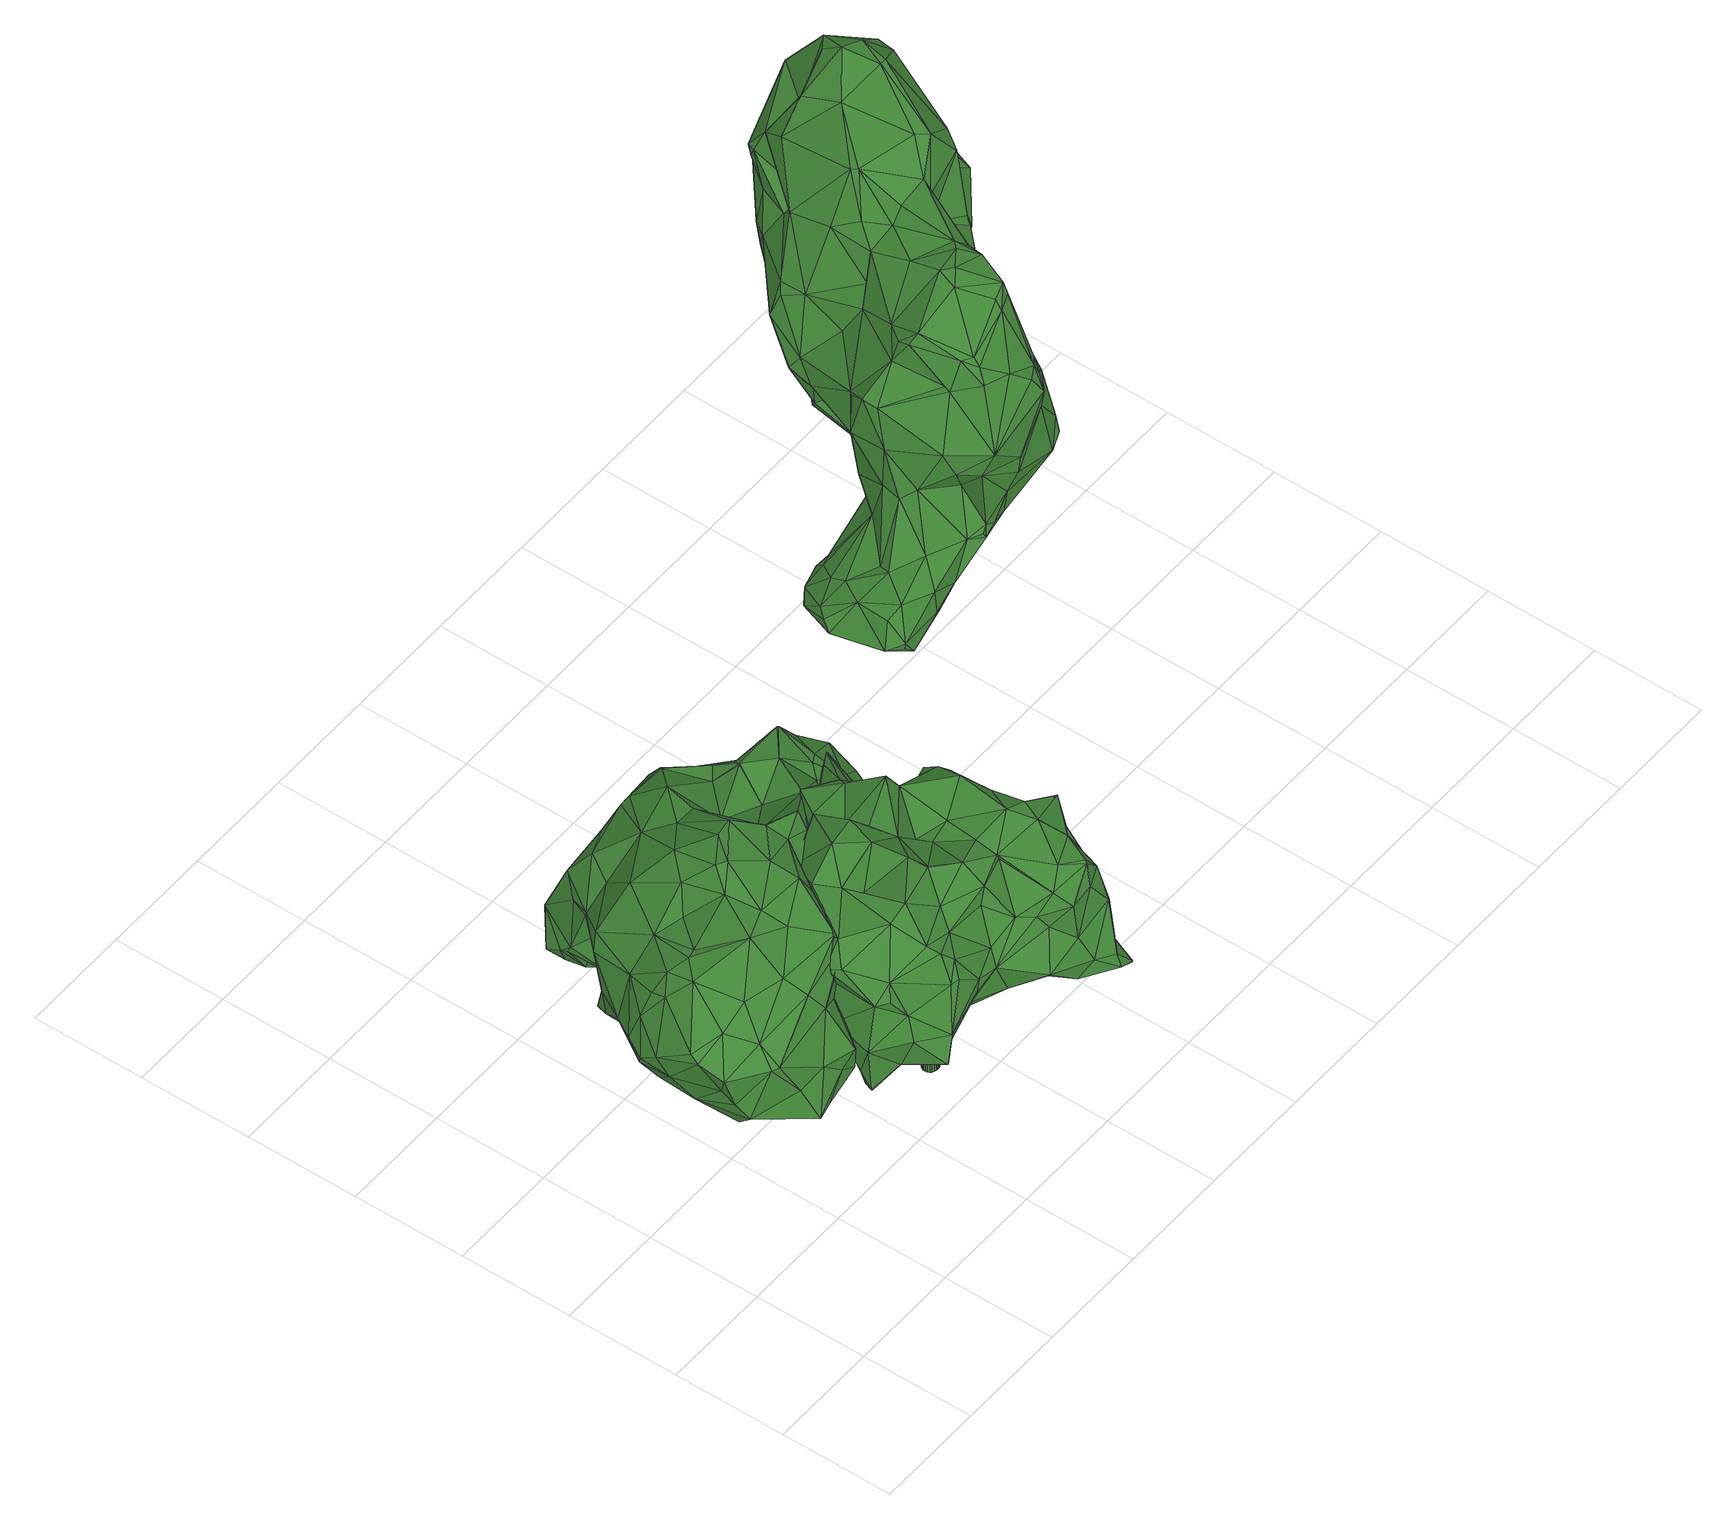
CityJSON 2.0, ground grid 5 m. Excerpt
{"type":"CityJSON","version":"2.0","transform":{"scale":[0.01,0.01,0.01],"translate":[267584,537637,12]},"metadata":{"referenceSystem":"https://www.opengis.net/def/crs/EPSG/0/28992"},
"CityObjects":{
"tree1":{"type":"SolitaryVegetationObject","attributes":{"gtid":255,"crown_width_m":13.89,"crown_median_z":21.41,"crown_r50_m":0.365,"crown_porosity":0.898,"trunk_H_m":8.47,"trunk_DBH_m":0.807,"trunk_radius_m":0.403,"trunk_base_height_m":12.94,"original_gtid":"255"},"geometry":[{"type":"Solid","lod":"3","boundaries":[[[[0,1,2]],[[3,4,5]],[[6,7,8]],[[9,10,11]],[[12,13,14]],[[15,16,17]],[[18,19,20]],[[21,22,23]],[[24,25,26]],[[24,26,27]],[[28,29,30]],[[31,2,32]],[[33,34,35]],[[36,37,38]],[[39,6,40]],[[41,42,43]],[[44,45,46]],[[14,47,12]],[[48,49,50]],[[32,51,31]],[[52,29,28]],[[42,41,53]],[[54,55,56]],[[54,57,55]],[[55,58,31]],[[59,9,11]],[[14,60,61]],[[62,63,64]],[[65,52,66]],[[59,67,68]],[[17,69,70]],[[4,71,72]],[[73,0,13]],[[74,15,75]],[[76,77,78]],[[76,78,24]],[[79,80,21]],[[81,82,83]],[[48,50,84]],[[11,67,59]],[[85,67,11]],[[86,87,88]],[[86,88,89]],[[86,89,87]],[[90,91,50]],[[92,93,94]],[[92,94,38]],[[90,50,49]],[[28,95,19]],[[96,97,98]],[[61,47,14]],[[99,75,100]],[[99,100,25]],[[7,101,102]],[[98,97,65]],[[12,47,21]],[[73,1,0]],[[103,104,105]],[[85,42,67]],[[9,103,10]],[[37,106,92]],[[8,107,6]],[[35,108,109]],[[105,110,103]],[[111,110,105]],[[112,32,2]],[[113,114,56]],[[98,65,66]],[[107,115,6]],[[92,106,116]],[[13,0,14]],[[29,52,117]],[[73,118,119]],[[120,121,122]],[[123,122,121]],[[124,125,33]],[[124,126,125]],[[127,128,129]],[[130,131,132]],[[133,83,134]],[[4,118,5]],[[60,31,58]],[[96,135,97]],[[37,36,136]],[[63,137,138]],[[139,140,47]],[[55,31,141]],[[26,138,137]],[[82,134,83]],[[69,95,70]],[[142,45,44]],[[6,39,94]],[[38,94,39]],[[59,79,9]],[[2,14,0]],[[51,141,31]],[[84,118,72]],[[107,143,115]],[[144,115,143]],[[145,10,146]],[[147,44,46]],[[15,17,129]],[[148,149,104]],[[150,151,152]],[[153,107,8]],[[129,70,154]],[[17,70,129]],[[140,155,156]],[[140,139,155]],[[150,152,45]],[[150,45,157]],[[64,63,158]],[[5,118,73]],[[4,72,118]],[[24,99,25]],[[1,119,84]],[[3,5,12]],[[12,5,13]],[[130,132,124]],[[120,159,121]],[[116,93,92]],[[160,134,161]],[[133,134,160]],[[162,112,1]],[[163,164,159]],[[165,124,111]],[[75,99,74]],[[166,167,128]],[[168,169,170]],[[171,167,168]],[[168,167,166]],[[2,1,112]],[[1,73,119]],[[10,103,172]],[[173,107,153]],[[174,175,176]],[[5,73,13]],[[118,84,119]],[[72,71,53]],[[106,177,116]],[[158,138,170]],[[38,37,92]],[[164,175,142]],[[76,178,144]],[[173,179,180]],[[173,153,179]],[[149,181,104]],[[87,117,52]],[[166,91,182]],[[21,23,79]],[[22,148,23]],[[133,160,183]],[[165,105,181]],[[111,109,146]],[[184,185,46]],[[148,104,79]],[[23,148,79]],[[79,104,103]],[[22,186,148]],[[187,69,188]],[[83,133,189]],[[181,190,165]],[[16,188,17]],[[123,121,191]],[[69,17,188]],[[145,11,10]],[[47,61,139]],[[147,121,192]],[[72,53,41]],[[128,193,129]],[[98,176,96]],[[178,115,144]],[[27,136,36]],[[26,136,27]],[[93,116,194]],[[21,140,22]],[[47,140,21]],[[183,102,94]],[[183,94,93]],[[121,164,192]],[[82,195,134]],[[160,102,183]],[[18,52,28]],[[164,142,192]],[[14,2,60]],[[168,166,182]],[[196,197,187]],[[24,40,76]],[[125,34,33]],[[198,197,199]],[[131,57,54]],[[131,130,57]],[[128,91,166]],[[188,200,187]],[[97,135,65]],[[113,176,114]],[[96,176,113]],[[116,201,202]],[[35,62,145]],[[36,38,203]],[[124,132,126]],[[124,109,111]],[[41,48,72]],[[41,49,48]],[[54,56,114]],[[178,6,115]],[[8,204,153]],[[41,43,169]],[[199,180,198]],[[205,54,114]],[[7,161,204]],[[7,204,8]],[[194,183,93]],[[194,122,183]],[[131,54,205]],[[113,56,55]],[[96,206,135]],[[207,206,96]],[[65,135,52]],[[82,81,195]],[[84,50,1]],[[124,33,109]],[[106,125,177]],[[196,208,197]],[[131,202,201]],[[121,147,191]],[[164,163,176]],[[114,176,163]],[[154,30,29]],[[129,193,15]],[[75,15,193]],[[209,34,37]],[[209,37,136]],[[106,37,125]],[[75,193,171]],[[209,136,26]],[[137,209,26]],[[100,210,25]],[[144,208,76]],[[123,191,83]],[[81,83,191]],[[71,67,53]],[[147,185,180]],[[147,46,185]],[[147,180,191]],[[35,145,108]],[[137,63,62]],[[88,211,89]],[[184,45,152]],[[185,198,180]],[[184,198,185]],[[199,173,180]],[[76,40,178]],[[160,161,212]],[[102,160,212]],[[55,141,88]],[[196,200,77]],[[46,45,184]],[[128,127,91]],[[72,48,84]],[[205,116,202]],[[205,202,131]],[[161,134,204]],[[165,190,124]],[[130,124,190]],[[171,170,213]],[[197,143,199]],[[95,28,30]],[[95,30,70]],[[113,88,207]],[[208,143,197]],[[113,207,96]],[[134,195,204]],[[153,204,195]],[[55,88,113]],[[12,214,3]],[[39,40,203]],[[135,206,87]],[[120,114,159]],[[163,159,114]],[[109,108,146]],[[95,69,215]],[[117,89,216]],[[51,88,141]],[[25,210,213]],[[167,171,193]],[[167,193,128]],[[131,201,126]],[[184,187,198]],[[178,40,6]],[[187,200,196]],[[157,175,174]],[[198,187,197]],[[91,127,50]],[[140,156,186]],[[131,126,132]],[[196,77,208]],[[77,76,208]],[[90,49,182]],[[90,182,91]],[[162,50,127]],[[1,50,162]],[[158,170,169]],[[174,150,157]],[[3,71,4]],[[171,168,170]],[[214,21,80]],[[7,212,161]],[[102,212,7]],[[111,146,172]],[[110,111,172]],[[110,172,103]],[[214,12,21]],[[11,145,85]],[[140,186,22]],[[83,189,123]],[[66,217,98]],[[169,168,182]],[[169,182,41]],[[176,175,164]],[[192,44,147]],[[142,44,192]],[[151,19,95]],[[64,43,42]],[[68,80,59]],[[214,80,68]],[[67,42,53]],[[62,85,145]],[[62,64,85]],[[218,78,77]],[[74,78,218]],[[67,71,68]],[[3,68,71]],[[79,59,80]],[[64,42,85]],[[79,103,9]],[[158,43,64]],[[145,146,108]],[[157,45,142]],[[28,19,18]],[[33,35,109]],[[39,203,38]],[[208,144,143]],[[165,111,105]],[[107,173,143]],[[104,181,105]],[[199,143,173]],[[24,203,40]],[[27,203,24]],[[77,200,219]],[[16,219,200]],[[99,24,78]],[[99,78,74]],[[130,149,220]],[[139,58,221]],[[36,203,27]],[[122,189,183]],[[183,189,133]],[[207,88,206]],[[87,206,88]],[[217,174,98]],[[98,174,176]],[[123,189,122]],[[35,137,62]],[[174,20,150]],[[217,20,174]],[[177,201,116]],[[125,201,177]],[[201,125,126]],[[187,215,69]],[[100,75,171]],[[100,171,210]],[[213,210,171]],[[194,222,122]],[[116,222,194]],[[205,222,116]],[[114,222,205]],[[122,222,120]],[[120,222,114]],[[66,52,20]],[[70,30,154]],[[43,158,169]],[[10,172,146]],[[142,175,157]],[[150,19,151]],[[94,102,101]],[[152,95,215]],[[137,34,209]],[[35,34,137]],[[221,55,57]],[[223,154,216]],[[220,186,156]],[[220,156,155]],[[57,130,155]],[[155,130,220]],[[148,186,220]],[[162,216,112]],[[112,216,89]],[[121,159,164]],[[152,215,184]],[[187,184,215]],[[223,216,162]],[[29,216,154]],[[139,221,155]],[[32,211,51]],[[88,51,211]],[[155,221,57]],[[60,58,139]],[[221,58,55]],[[112,211,32]],[[89,211,112]],[[125,37,34]],[[149,190,181]],[[81,191,180]],[[152,151,95]],[[94,101,6]],[[29,117,216]],[[16,200,188]],[[179,153,195]],[[89,117,87]],[[87,52,135]],[[218,77,219]],[[218,219,74]],[[148,220,149]],[[74,219,15]],[[15,219,16]],[[68,3,214]],[[63,138,158]],[[26,25,138]],[[213,138,25]],[[213,170,138]],[[41,182,49]],[[129,154,223]],[[129,223,127]],[[180,195,81]],[[180,179,195]],[[162,127,223]],[[18,20,52]],[[6,101,7]],[[217,66,20]],[[150,20,19]],[[139,61,60]],[[31,60,2]],[[130,190,149]],[[224,225,226]],[[224,226,227]],[[227,226,228]],[[227,228,229]],[[226,225,230]],[[226,230,228]],[[228,230,231]],[[228,231,229]],[[230,225,232]],[[230,232,231]],[[231,232,233]],[[231,233,229]],[[232,225,234]],[[232,234,233]],[[233,234,235]],[[233,235,229]],[[234,225,236]],[[234,236,235]],[[235,236,237]],[[235,237,229]],[[236,225,238]],[[236,238,237]],[[237,238,239]],[[237,239,229]],[[238,225,240]],[[238,240,239]],[[239,240,241]],[[239,241,229]],[[240,225,242]],[[240,242,241]],[[241,242,243]],[[241,243,229]],[[242,225,244]],[[242,244,243]],[[243,244,245]],[[243,245,229]],[[244,225,246]],[[244,246,245]],[[245,246,247]],[[245,247,229]],[[246,225,248]],[[246,248,247]],[[247,248,249]],[[247,249,229]],[[248,225,250]],[[248,250,249]],[[249,250,251]],[[249,251,229]],[[250,225,252]],[[250,252,251]],[[251,252,253]],[[251,253,229]],[[252,225,254]],[[252,254,253]],[[253,254,255]],[[253,255,229]],[[254,225,256]],[[254,256,255]],[[255,256,257]],[[255,257,229]],[[256,225,258]],[[256,258,257]],[[257,258,259]],[[257,259,229]],[[258,225,260]],[[258,260,259]],[[259,260,261]],[[259,261,229]],[[260,225,262]],[[260,262,261]],[[261,262,263]],[[261,263,229]],[[262,225,264]],[[262,264,263]],[[263,264,265]],[[263,265,229]],[[264,225,266]],[[264,266,265]],[[265,266,267]],[[265,267,229]],[[266,225,268]],[[266,268,267]],[[267,268,269]],[[267,269,229]],[[268,225,270]],[[268,270,269]],[[269,270,271]],[[269,271,229]],[[270,225,272]],[[270,272,271]],[[271,272,273]],[[271,273,229]],[[272,225,224]],[[272,224,273]],[[273,224,227]],[[273,227,229]]]]}]},
"tree2":{"type":"SolitaryVegetationObject","attributes":{"gtid":260,"crown_width_m":12.13,"crown_median_z":21.33,"crown_r50_m":0.373,"crown_porosity":0.903,"trunk_H_m":8.37,"trunk_DBH_m":0.689,"trunk_radius_m":0.345,"trunk_base_height_m":12.96,"original_gtid":"260"},"geometry":[{"type":"Solid","lod":"3","boundaries":[[[[274,275,276]],[[277,278,279]],[[280,281,282]],[[283,284,285]],[[286,287,288]],[[289,290,291]],[[292,293,294]],[[295,294,293]],[[296,297,298]],[[299,300,301]],[[302,303,304]],[[305,306,296]],[[307,308,309]],[[310,311,312]],[[298,313,296]],[[314,315,316]],[[294,317,318]],[[319,320,321]],[[322,323,324]],[[292,325,311]],[[326,327,328]],[[329,330,331]],[[332,296,333]],[[334,335,336]],[[337,338,331]],[[339,298,340]],[[341,342,343]],[[344,298,339]],[[345,346,336]],[[347,336,346]],[[347,346,348]],[[349,350,351]],[[301,352,353]],[[286,354,355]],[[356,357,358]],[[356,359,357]],[[332,297,296]],[[360,287,361]],[[362,317,363]],[[364,365,318]],[[366,367,353]],[[368,369,370]],[[294,318,325]],[[318,365,325]],[[294,325,292]],[[371,372,373]],[[374,375,376]],[[377,362,363]],[[377,363,378]],[[379,357,327]],[[319,380,381]],[[382,380,319]],[[383,379,384]],[[385,321,386]],[[387,388,349]],[[389,365,364]],[[389,390,365]],[[306,333,296]],[[391,392,393]],[[394,392,391]],[[320,335,334]],[[285,284,313]],[[353,299,301]],[[316,315,395]],[[396,397,398]],[[371,395,372]],[[322,399,400]],[[324,399,322]],[[401,402,303]],[[403,404,328]],[[405,299,353]],[[379,326,384]],[[360,406,407]],[[397,407,406]],[[408,275,274]],[[366,409,367]],[[410,310,411]],[[412,413,414]],[[415,416,386]],[[314,384,326]],[[326,417,314]],[[374,345,335]],[[331,338,372]],[[289,418,419]],[[291,418,289]],[[323,322,420]],[[370,421,402]],[[370,303,421]],[[303,402,421]],[[371,422,395]],[[423,422,371]],[[424,425,426]],[[297,332,427]],[[320,334,415]],[[428,309,429]],[[408,347,275]],[[361,355,430]],[[431,430,355]],[[372,432,373]],[[433,283,392]],[[286,355,361]],[[327,326,379]],[[331,372,329]],[[367,409,434]],[[402,368,370]],[[275,400,276]],[[302,304,435]],[[426,390,414]],[[414,424,426]],[[309,308,429]],[[352,366,353]],[[436,354,437]],[[282,438,439]],[[440,441,432]],[[442,350,349]],[[402,401,443]],[[402,443,368]],[[319,444,382]],[[445,446,447]],[[445,432,446]],[[429,448,334]],[[417,315,314]],[[329,315,417]],[[449,450,312]],[[412,451,384]],[[420,452,453]],[[337,331,330]],[[383,306,454]],[[390,325,365]],[[390,455,325]],[[390,389,451]],[[288,287,456]],[[457,404,403]],[[369,282,439]],[[369,280,282]],[[388,433,392]],[[364,427,389]],[[297,427,364]],[[390,451,414]],[[383,454,379]],[[424,458,425]],[[425,458,459]],[[460,343,342]],[[299,324,328]],[[373,396,279]],[[396,373,432]],[[293,461,431]],[[418,462,276]],[[463,276,462]],[[314,412,384]],[[301,300,327]],[[379,454,357]],[[367,419,405]],[[353,367,405]],[[360,464,287]],[[386,416,465]],[[466,467,437]],[[445,280,396]],[[428,468,469]],[[322,400,470]],[[399,276,400]],[[397,368,443]],[[397,443,407]],[[398,406,471]],[[286,361,287]],[[472,473,456]],[[288,456,473]],[[464,456,287]],[[464,474,456]],[[466,437,354]],[[472,466,354]],[[475,289,419]],[[475,419,367]],[[383,332,333]],[[306,383,333]],[[389,427,476]],[[328,404,326]],[[400,275,470]],[[436,355,354]],[[474,443,401]],[[407,443,474]],[[432,441,446]],[[325,477,311]],[[332,476,427]],[[463,462,291]],[[418,291,462]],[[452,376,381]],[[374,376,452]],[[472,354,473]],[[286,473,354]],[[286,288,473]],[[452,447,453]],[[447,446,453]],[[478,447,452]],[[309,351,350]],[[309,428,351]],[[479,461,293]],[[346,345,452]],[[433,284,283]],[[342,284,433]],[[420,453,323]],[[411,277,398]],[[478,452,381]],[[323,480,338]],[[440,480,323]],[[453,440,323]],[[297,340,298]],[[356,301,359]],[[334,481,429]],[[465,482,466]],[[416,482,465]],[[344,313,298]],[[303,370,304]],[[344,339,393]],[[483,484,385]],[[431,461,485]],[[386,321,415]],[[282,281,478]],[[341,366,352]],[[356,341,352]],[[299,399,324]],[[445,447,281]],[[334,448,415]],[[452,486,346]],[[312,411,310]],[[312,277,411]],[[296,313,305]],[[309,467,487]],[[417,326,404]],[[324,323,403]],[[337,403,323]],[[323,338,337]],[[449,426,422]],[[449,422,450]],[[358,341,356]],[[280,369,368]],[[415,448,416]],[[470,275,486]],[[416,308,482]],[[276,399,488]],[[419,418,405]],[[276,488,418]],[[317,294,295]],[[484,489,302]],[[457,417,404]],[[341,490,342]],[[470,420,322]],[[425,459,422]],[[491,409,492]],[[493,491,492]],[[313,284,494]],[[425,422,426]],[[316,395,413]],[[397,280,368]],[[396,280,397]],[[362,393,339]],[[431,378,295]],[[452,345,374]],[[495,445,281]],[[495,281,280]],[[301,356,352]],[[350,496,309]],[[350,442,496]],[[342,490,494]],[[383,476,332]],[[497,476,383]],[[485,430,431]],[[361,430,485]],[[355,436,498]],[[355,498,378]],[[485,471,361]],[[437,496,436]],[[439,438,380]],[[325,455,477]],[[364,340,297]],[[310,410,311]],[[292,311,410]],[[318,340,364]],[[295,363,317]],[[285,499,283]],[[344,499,285]],[[293,292,410]],[[497,383,384]],[[423,278,450]],[[312,450,278]],[[334,336,481]],[[457,337,330]],[[372,338,480]],[[372,480,432]],[[435,444,321]],[[464,360,407]],[[464,407,474]],[[381,380,438]],[[302,401,303]],[[346,275,348]],[[347,348,275]],[[290,463,291]],[[439,380,382]],[[289,463,290]],[[307,482,308]],[[444,439,382]],[[370,439,444]],[[401,489,474]],[[302,489,401]],[[396,432,445]],[[500,339,340]],[[442,436,496]],[[442,394,436]],[[318,317,340]],[[500,340,317]],[[295,293,431]],[[328,300,299]],[[500,317,362]],[[444,304,370]],[[474,489,456]],[[375,374,335]],[[398,397,406]],[[440,432,480]],[[327,357,301]],[[301,357,359]],[[457,330,329]],[[274,468,408]],[[405,488,299]],[[418,488,405]],[[299,488,399]],[[412,414,451]],[[423,450,422]],[[463,289,501]],[[276,463,501]],[[428,408,468]],[[475,501,289]],[[274,276,501]],[[285,313,344]],[[420,486,452]],[[420,470,486]],[[428,481,408]],[[429,481,428]],[[500,362,339]],[[393,283,499]],[[393,499,344]],[[389,476,451]],[[497,451,476]],[[384,451,497]],[[381,438,282]],[[381,282,478]],[[370,369,439]],[[449,477,426]],[[426,477,390]],[[455,390,477]],[[328,327,300]],[[387,349,351]],[[395,329,372]],[[393,392,283]],[[324,403,328]],[[403,337,457]],[[329,417,457]],[[312,477,449]],[[342,494,284]],[[394,498,436]],[[431,355,378]],[[482,487,467]],[[496,437,467]],[[448,429,308]],[[320,375,335]],[[483,472,456]],[[454,358,357]],[[305,358,306]],[[306,358,454]],[[343,460,493]],[[492,409,366]],[[493,460,491]],[[460,342,502]],[[393,362,377]],[[491,503,409]],[[433,502,342]],[[504,434,468]],[[313,490,305]],[[313,494,490]],[[305,490,358]],[[279,396,398]],[[279,398,277]],[[358,490,341]],[[343,493,341]],[[341,493,492]],[[366,341,492]],[[346,486,275]],[[387,491,502]],[[491,460,502]],[[349,392,442]],[[388,392,349]],[[411,398,479]],[[479,398,485]],[[495,280,445]],[[479,293,410]],[[410,411,479]],[[484,456,489]],[[415,321,320]],[[496,467,309]],[[478,281,447]],[[424,414,413]],[[458,422,459]],[[395,422,458]],[[458,413,395]],[[504,367,434]],[[433,387,502]],[[433,388,387]],[[394,442,392]],[[347,408,481]],[[347,481,336]],[[351,469,387]],[[428,469,351]],[[387,469,491]],[[468,491,469]],[[503,491,468]],[[311,477,312]],[[465,505,386]],[[329,395,315]],[[446,441,453]],[[440,453,441]],[[498,394,506]],[[336,335,345]],[[479,485,461]],[[435,321,385]],[[435,385,302]],[[444,319,321]],[[435,304,444]],[[391,393,506]],[[371,278,423]],[[373,278,371]],[[312,278,277]],[[373,279,278]],[[458,424,413]],[[314,413,412]],[[314,316,413]],[[391,506,394]],[[498,506,378]],[[482,467,466]],[[466,507,465]],[[483,465,507]],[[483,507,472]],[[466,472,507]],[[484,483,456]],[[302,385,484]],[[274,504,468]],[[501,504,274]],[[506,393,377]],[[506,377,378]],[[508,319,381]],[[381,376,508]],[[376,375,508]],[[508,375,319]],[[320,319,375]],[[503,434,409]],[[503,468,434]],[[475,504,501]],[[482,309,487]],[[307,309,482]],[[504,475,367]],[[295,378,363]],[[398,471,485]],[[361,471,360]],[[406,360,471]],[[385,386,505]],[[483,505,465]],[[385,505,483]],[[448,308,416]],[[509,510,511]],[[509,511,512]],[[512,511,513]],[[512,513,514]],[[511,510,515]],[[511,515,513]],[[513,515,516]],[[513,516,514]],[[515,510,517]],[[515,517,516]],[[516,517,518]],[[516,518,514]],[[517,510,519]],[[517,519,518]],[[518,519,520]],[[518,520,514]],[[519,510,521]],[[519,521,520]],[[520,521,522]],[[520,522,514]],[[521,510,523]],[[521,523,522]],[[522,523,524]],[[522,524,514]],[[523,510,525]],[[523,525,524]],[[524,525,526]],[[524,526,514]],[[525,510,527]],[[525,527,526]],[[526,527,528]],[[526,528,514]],[[527,510,529]],[[527,529,528]],[[528,529,530]],[[528,530,514]],[[529,510,531]],[[529,531,530]],[[530,531,532]],[[530,532,514]],[[531,510,533]],[[531,533,532]],[[532,533,534]],[[532,534,514]],[[533,510,535]],[[533,535,534]],[[534,535,536]],[[534,536,514]],[[535,510,537]],[[535,537,536]],[[536,537,538]],[[536,538,514]],[[537,510,539]],[[537,539,538]],[[538,539,540]],[[538,540,514]],[[539,510,541]],[[539,541,540]],[[540,541,542]],[[540,542,514]],[[541,510,543]],[[541,543,542]],[[542,543,544]],[[542,544,514]],[[543,510,545]],[[543,545,544]],[[544,545,546]],[[544,546,514]],[[545,510,547]],[[545,547,546]],[[546,547,548]],[[546,548,514]],[[547,510,549]],[[547,549,548]],[[548,549,550]],[[548,550,514]],[[549,510,551]],[[549,551,550]],[[550,551,552]],[[550,552,514]],[[551,510,553]],[[551,553,552]],[[552,553,554]],[[552,554,514]],[[553,510,555]],[[553,555,554]],[[554,555,556]],[[554,556,514]],[[555,510,557]],[[555,557,556]],[[556,557,558]],[[556,558,514]],[[557,510,509]],[[557,509,558]],[[558,509,512]],[[558,512,514]]]]}]},
"tree3":{"type":"SolitaryVegetationObject","attributes":{"gtid":89,"crown_width_m":14.22,"crown_median_z":23.93,"crown_r50_m":0.4,"crown_porosity":0.898,"trunk_H_m":10.77,"trunk_DBH_m":0.979,"trunk_radius_m":0.489,"trunk_base_height_m":13.16,"original_gtid":"89"},"geometry":[{"type":"Solid","lod":"3","boundaries":[[[[559,560,561]],[[562,563,564]],[[565,566,567]],[[568,569,570]],[[571,572,573]],[[574,575,576]],[[577,578,579]],[[580,581,582]],[[583,584,585]],[[586,587,588]],[[589,590,591]],[[592,593,594]],[[592,594,595]],[[596,597,598]],[[599,600,601]],[[602,603,604]],[[605,606,607]],[[608,592,595]],[[576,609,574]],[[574,610,575]],[[611,612,613]],[[614,615,616]],[[617,618,619]],[[620,621,581]],[[622,579,623]],[[624,625,559]],[[559,564,626]],[[627,620,580]],[[627,628,620]],[[629,574,609]],[[630,631,612]],[[632,629,633]],[[631,634,632]],[[595,635,608]],[[636,585,637]],[[638,639,640]],[[638,640,599]],[[637,594,641]],[[642,643,644]],[[645,646,647]],[[648,649,650]],[[651,652,653]],[[601,579,599]],[[604,654,655]],[[564,559,561]],[[564,561,562]],[[656,657,658]],[[659,660,661]],[[623,662,663]],[[600,664,665]],[[600,640,664]],[[600,599,640]],[[666,572,667]],[[668,669,670]],[[671,664,672]],[[664,640,639]],[[601,662,623]],[[600,665,662]],[[600,662,601]],[[575,673,674]],[[675,676,634]],[[674,673,677]],[[632,633,631]],[[678,679,680]],[[679,678,681]],[[601,623,579]],[[631,630,634]],[[613,612,631]],[[636,682,585]],[[683,585,682]],[[622,623,684]],[[577,619,578]],[[685,686,626]],[[655,602,604]],[[678,649,681]],[[649,648,681]],[[588,661,630]],[[687,632,676]],[[565,580,582]],[[565,582,688]],[[583,689,584]],[[635,584,689]],[[609,613,633]],[[690,650,691]],[[671,672,692]],[[693,694,573]],[[695,696,697]],[[695,697,645]],[[588,630,611]],[[630,612,611]],[[695,645,698]],[[609,633,629]],[[699,570,569]],[[592,700,701]],[[575,674,576]],[[688,702,565]],[[679,681,570]],[[666,573,572]],[[625,615,614]],[[703,704,562]],[[580,565,598]],[[565,596,598]],[[705,706,636]],[[665,671,692]],[[707,647,708]],[[608,644,700]],[[608,700,592]],[[633,613,631]],[[570,709,568]],[[648,709,681]],[[568,709,648]],[[679,570,699]],[[681,709,570]],[[618,710,652]],[[645,706,698]],[[664,639,711]],[[566,565,702]],[[692,567,566]],[[583,585,683]],[[712,713,714]],[[715,667,572]],[[680,716,678]],[[717,567,711]],[[718,719,720]],[[721,722,723]],[[643,673,575]],[[563,704,724]],[[657,656,627]],[[657,627,725]],[[563,562,704]],[[645,697,726]],[[727,728,710]],[[729,560,614]],[[730,731,654]],[[620,581,580]],[[700,644,701]],[[682,636,706]],[[682,706,647]],[[732,733,734]],[[610,574,734]],[[610,734,735]],[[731,736,574]],[[623,663,737]],[[642,738,643]],[[702,739,566]],[[685,740,563]],[[669,741,606]],[[607,606,741]],[[742,741,668]],[[742,743,741]],[[677,673,643]],[[643,738,677]],[[608,635,642]],[[608,642,644]],[[744,604,745]],[[628,656,746]],[[621,747,582]],[[564,563,740]],[[698,706,745]],[[638,748,639]],[[638,618,748]],[[680,657,725]],[[679,657,680]],[[677,749,674]],[[564,740,626]],[[610,750,575]],[[616,751,614]],[[729,616,752]],[[561,560,729]],[[656,658,753]],[[729,751,616]],[[729,614,751]],[[754,572,571]],[[715,572,754]],[[732,730,755]],[[568,756,569]],[[757,756,568]],[[609,674,613]],[[599,758,638]],[[576,674,609]],[[710,618,617]],[[710,617,727]],[[616,605,607]],[[626,759,559]],[[714,713,760]],[[761,755,762]],[[694,763,728]],[[561,729,764]],[[664,671,665]],[[634,630,661]],[[634,661,660]],[[605,616,615]],[[622,590,765]],[[720,707,718]],[[562,764,703]],[[561,764,562]],[[568,653,757]],[[766,767,586]],[[768,655,769]],[[770,771,659]],[[711,672,664]],[[662,739,663]],[[636,637,641]],[[641,624,772]],[[654,670,669]],[[730,654,669]],[[614,560,625]],[[559,625,560]],[[624,773,625]],[[762,615,625]],[[774,766,586]],[[701,593,592]],[[652,763,757]],[[615,762,605]],[[655,654,769]],[[645,726,646]],[[628,746,726]],[[752,607,743]],[[775,696,695]],[[776,756,757]],[[603,775,604]],[[777,688,582]],[[616,607,752]],[[767,737,778]],[[758,578,619]],[[769,654,731]],[[729,752,743]],[[604,744,670]],[[764,729,743]],[[764,743,703]],[[648,651,568]],[[703,743,704]],[[650,651,648]],[[596,565,567]],[[730,606,755]],[[670,654,604]],[[759,624,559]],[[762,755,605]],[[651,653,568]],[[668,741,669]],[[779,765,571]],[[589,780,754]],[[589,591,780]],[[714,718,712]],[[719,718,714]],[[586,767,587]],[[734,574,736]],[[625,773,762]],[[772,759,705]],[[772,705,636]],[[781,782,776]],[[783,705,686]],[[783,744,705]],[[650,748,651]],[[632,634,676]],[[693,781,694]],[[655,603,602]],[[753,708,647]],[[663,784,737]],[[577,579,622]],[[622,779,577]],[[707,683,682]],[[772,624,759]],[[583,785,781]],[[786,768,660]],[[622,684,591]],[[693,583,781]],[[667,689,583]],[[693,667,583]],[[641,762,773]],[[587,767,659]],[[587,659,661]],[[688,771,787]],[[661,588,587]],[[588,611,586]],[[720,719,782]],[[774,780,766]],[[660,675,634]],[[730,736,731]],[[642,635,689]],[[770,787,771]],[[756,788,569]],[[719,788,756]],[[757,763,776]],[[694,776,763]],[[766,591,684]],[[778,737,784]],[[778,784,770]],[[753,647,646]],[[726,753,646]],[[638,619,618]],[[704,743,742]],[[669,606,730]],[[761,789,755]],[[641,772,636]],[[593,641,594]],[[759,626,686]],[[759,686,705]],[[724,704,742]],[[641,773,624]],[[761,641,593]],[[762,641,761]],[[596,567,597]],[[573,728,727]],[[577,617,619]],[[617,573,727]],[[571,573,617]],[[579,578,758]],[[692,739,665]],[[573,666,693]],[[667,693,666]],[[728,763,652]],[[613,674,749]],[[613,749,611]],[[712,753,658]],[[790,679,699]],[[723,711,690]],[[628,726,697]],[[650,639,748]],[[777,786,771]],[[707,682,647]],[[589,754,571]],[[688,787,702]],[[652,757,653]],[[639,650,690]],[[639,690,711]],[[649,723,690]],[[583,683,791]],[[718,753,712]],[[566,739,692]],[[679,792,657]],[[620,628,697]],[[754,793,715]],[[665,739,662]],[[732,734,736]],[[697,621,620]],[[581,621,582]],[[775,603,621]],[[697,775,621]],[[768,794,676]],[[567,717,597]],[[607,741,743]],[[637,795,594]],[[777,582,786]],[[777,771,688]],[[660,771,786]],[[660,659,771]],[[593,796,761]],[[644,750,701]],[[767,770,659]],[[770,767,778]],[[766,780,591]],[[580,598,627]],[[690,691,649]],[[650,649,691]],[[692,672,567]],[[711,567,672]],[[586,611,749]],[[586,749,774]],[[774,749,780]],[[793,738,642]],[[656,753,746]],[[595,584,635]],[[585,584,595]],[[718,708,753]],[[656,628,627]],[[753,726,746]],[[663,739,784]],[[702,784,739]],[[779,571,617]],[[668,670,783]],[[755,606,605]],[[594,795,595]],[[797,798,721]],[[755,789,733]],[[686,685,799]],[[748,652,651]],[[618,652,748]],[[761,796,733]],[[800,733,796]],[[652,710,728]],[[684,623,737]],[[577,779,617]],[[684,737,766]],[[767,766,737]],[[599,579,758]],[[643,575,750]],[[643,750,644]],[[619,638,758]],[[735,701,750]],[[735,750,610]],[[569,788,714]],[[719,714,788]],[[713,712,658]],[[768,676,675]],[[573,694,728]],[[792,679,760]],[[792,760,713]],[[597,797,598]],[[793,667,715]],[[687,794,769]],[[678,801,649]],[[649,801,723]],[[721,723,801]],[[583,791,785]],[[697,696,775]],[[597,798,797]],[[731,687,769]],[[720,785,707]],[[791,707,785]],[[647,706,645]],[[629,687,574]],[[731,574,687]],[[632,687,629]],[[802,738,793]],[[744,745,706]],[[744,706,705]],[[802,754,780]],[[738,802,677]],[[755,733,732]],[[802,793,754]],[[677,802,749]],[[749,802,780]],[[768,675,660]],[[667,793,689]],[[642,689,793]],[[685,626,740]],[[563,724,799]],[[801,678,716]],[[801,716,721]],[[725,716,680]],[[721,716,725]],[[563,799,685]],[[668,783,742]],[[724,742,783]],[[744,783,670]],[[686,799,783]],[[724,783,799]],[[775,745,604]],[[695,745,775]],[[695,698,745]],[[702,787,784]],[[723,722,711]],[[732,736,730]],[[797,721,725]],[[694,781,776]],[[621,603,747]],[[582,747,786]],[[603,786,747]],[[655,768,603]],[[786,603,768]],[[687,676,794]],[[595,795,585]],[[637,585,795]],[[794,768,769]],[[733,789,761]],[[718,707,708]],[[800,701,735]],[[733,800,734]],[[735,734,800]],[[711,722,717]],[[717,722,721]],[[658,657,792]],[[658,792,713]],[[721,798,717]],[[597,717,798]],[[589,571,590]],[[765,590,571]],[[593,701,800]],[[756,782,719]],[[776,782,756]],[[683,707,791]],[[598,797,627]],[[797,725,627]],[[714,803,569]],[[569,803,699]],[[790,699,803]],[[790,803,679]],[[760,679,803]],[[760,803,714]],[[622,765,779]],[[622,591,590]],[[593,800,796]],[[782,781,785]],[[782,785,720]],[[770,784,787]],[[804,805,806]],[[804,806,807]],[[807,806,808]],[[807,808,809]],[[806,805,810]],[[806,810,808]],[[808,810,811]],[[808,811,809]],[[810,805,812]],[[810,812,811]],[[811,812,813]],[[811,813,809]],[[812,805,814]],[[812,814,813]],[[813,814,815]],[[813,815,809]],[[814,805,816]],[[814,816,815]],[[815,816,817]],[[815,817,809]],[[816,805,818]],[[816,818,817]],[[817,818,819]],[[817,819,809]],[[818,805,820]],[[818,820,819]],[[819,820,821]],[[819,821,809]],[[820,805,822]],[[820,822,821]],[[821,822,823]],[[821,823,809]],[[822,805,824]],[[822,824,823]],[[823,824,825]],[[823,825,809]],[[824,805,826]],[[824,826,825]],[[825,826,827]],[[825,827,809]],[[826,805,828]],[[826,828,827]],[[827,828,829]],[[827,829,809]],[[828,805,830]],[[828,830,829]],[[829,830,831]],[[829,831,809]],[[830,805,832]],[[830,832,831]],[[831,832,833]],[[831,833,809]],[[832,805,834]],[[832,834,833]],[[833,834,835]],[[833,835,809]],[[834,805,836]],[[834,836,835]],[[835,836,837]],[[835,837,809]],[[836,805,838]],[[836,838,837]],[[837,838,839]],[[837,839,809]],[[838,805,840]],[[838,840,839]],[[839,840,841]],[[839,841,809]],[[840,805,842]],[[840,842,841]],[[841,842,843]],[[841,843,809]],[[842,805,844]],[[842,844,843]],[[843,844,845]],[[843,845,809]],[[844,805,846]],[[844,846,845]],[[845,846,847]],[[845,847,809]],[[846,805,848]],[[846,848,847]],[[847,848,849]],[[847,849,809]],[[848,805,850]],[[848,850,849]],[[849,850,851]],[[849,851,809]],[[850,805,852]],[[850,852,851]],[[851,852,853]],[[851,853,809]],[[852,805,804]],[[852,804,853]],[[853,804,807]],[[853,807,809]]]]}]}
},
"vertices":[
[133,1201,948],[251,1286,1133],[221,1321,895],[83,842,1075],[86,875,1104],[76,1029,997],[1552,1270,1119],[1647,1187,948],[1678,1310,1006],[385,589,838],[484,557,902],[292,615,1023],[107,989,888],[86,1111,933],[115,1136,869],[870,1582,1439],[992,1697,1358],[831,1726,1325],[724,1805,923],[862,1855,929],[613,1948,773],[183,928,742],[258,806,664],[252,773,658],[1212,1208,1359],[1059,1112,1451],[1068,1077,1359],[1188,1095,1228],[686,1845,1048],[598,1843,1042],[720,1776,1199],[333,1460,736],[293,1449,901],[831,824,996],[860,917,1088],[766,689,1192],[1182,1075,1197],[1069,1050,1062],[1204,1083,1068],[1357,1277,1149],[1410,1292,1197],[439,866,1445],[453,722,1305],[615,823,1387],[1252,1732,670],[1106,1745,766],[1315,1710,855],[181,1097,757],[311,1057,1326],[347,1061,1331],[371,1264,1262],[349,1511,730],[602,1950,779],[333,812,1222],[777,1274,675],[474,1372,692],[757,1423,624],[611,1162,679],[373,1278,735],[262,631,1019],[251,1261,840],[183,1127,767],[759,677,1254],[821,864,1373],[740,697,1320],[543,1900,622],[598,1923,629],[281,700,1106],[116,743,1009],[1008,1769,1263],[810,1752,1279],[220,827,1137],[236,978,1307],[152,1162,1071],[944,1385,1320],[843,1440,1435],[1304,1387,1350],[1199,1491,1342],[1139,1342,1262],[200,685,776],[174,735,843],[1495,1572,682],[1560,1477,614],[1538,1486,479],[240,1102,1278],[490,633,1240],[584,1653,843],[529,1774,723],[512,1587,726],[507,1686,975],[451,1190,1336],[510,1242,1443],[1147,1072,1006],[1240,1156,772],[1344,1290,926],[896,1817,1082],[621,1774,538],[594,1848,554],[644,1898,545],[917,1203,1380],[896,1148,1486],[1501,1324,933],[1581,1203,791],[436,533,676],[431,616,649],[529,581,660],[1085,1052,1013],[1651,1416,1114],[662,645,1066],[771,725,960],[510,548,686],[649,535,774],[310,1500,1067],[713,1536,608],[885,1494,597],[1492,1363,1224],[1070,1114,803],[551,1778,964],[184,1069,1208],[196,1143,1176],[1165,1512,694],[1247,1666,552],[1198,1381,592],[1352,1512,561],[753,735,818],[862,924,965],[783,939,946],[483,1461,1325],[581,1328,1504],[673,1554,1375],[613,902,660],[747,1128,706],[670,964,754],[1565,1351,519],[1574,1396,616],[533,1826,671],[1123,1064,1217],[838,895,1251],[952,1077,1407],[275,1151,728],[240,974,722],[355,1495,722],[997,1832,615],[1536,1487,1210],[1440,1492,1337],[554,599,1135],[600,494,939],[1391,1762,615],[308,756,648],[493,818,736],[903,1873,853],[941,1850,943],[1018,1821,940],[1685,1428,922],[609,1734,1197],[466,1051,726],[356,948,789],[971,1866,656],[785,900,1456],[1157,1645,655],[1610,1170,743],[1623,1184,767],[357,1527,1119],[917,1652,657],[993,1800,588],[616,653,764],[578,1136,1552],[700,1213,1564],[611,1101,1566],[568,911,1458],[760,1015,1496],[779,1221,1570],[566,532,831],[1628,1573,1077],[780,1837,692],[958,1831,605],[765,1740,589],[1033,1078,987],[1445,1339,1234],[1639,1550,929],[1467,1711,890],[526,601,658],[536,1058,1477],[1384,1290,679],[1201,1734,1005],[1362,1725,894],[299,815,665],[1213,1716,1167],[1012,1719,1330],[1435,1440,546],[606,681,761],[1433,1674,638],[1246,1729,584],[737,1436,1448],[1185,1245,570],[1587,1477,779],[1221,1532,1304],[1389,1519,1201],[1402,1702,992],[1448,1655,1008],[1165,1592,1295],[815,1174,921],[855,1201,772],[1229,1120,1152],[1655,1353,869],[866,1238,723],[535,1795,684],[586,1728,668],[1437,1496,1335],[919,1055,1183],[897,1141,1496],[463,1517,913],[1619,1181,769],[895,1136,1495],[172,798,881],[1027,1759,1116],[507,1685,990],[672,1899,657],[1197,1490,1337],[1101,1545,1293],[474,880,732],[378,1275,736],[1081,1332,716],[570,1638,1132],[865,1294,94],[825,1295,94],[864,1305,94],[870,1278,941],[869,1288,941],[830,1279,941],[860,1314,94],[865,1298,941],[854,1323,94],[859,1307,942],[846,1330,95],[851,1313,942],[836,1334,95],[841,1317,942],[826,1335,95],[830,1319,942],[815,1334,95],[820,1318,942],[805,1330,95],[810,1314,942],[797,1324,95],[802,1308,942],[790,1316,95],[795,1299,942],[786,1306,94],[791,1290,942],[785,1296,94],[789,1279,942],[786,1285,94],[791,1269,941],[790,1276,94],[794,1259,941],[796,1267,94],[801,1251,941],[804,1260,93],[809,1244,941],[814,1256,93],[818,1240,941],[824,1255,93],[829,1238,941],[835,1256,93],[839,1239,941],[845,1260,93],[849,1243,941],[853,1266,93],[858,1250,941],[860,1274,93],[864,1258,941],[864,1284,93],[868,1267,941],
[1511,1153,839],[1608,1000,717],[1426,1153,690],[1107,313,932],[940,304,826],[1110,340,861],[1513,288,691],[1494,496,613],[1605,408,670],[1384,949,1467],[1349,1114,1352],[1191,993,1345],[1585,297,1232],[1678,233,1203],[1685,242,1209],[1500,1337,647],[1533,1340,549],[1530,1338,545],[964,374,1228],[1083,423,1211],[931,413,1272],[1120,493,1277],[943,1038,1303],[838,880,1391],[987,897,1474],[1193,1110,692],[1103,1067,786],[1169,1094,881],[1761,198,789],[1782,97,668],[1765,318,685],[1067,1078,1285],[980,1124,1158],[1838,601,1057],[1844,630,1014],[1745,813,1148],[1001,314,1097],[961,321,1096],[903,272,903],[1116,1084,1402],[793,753,857],[904,665,800],[719,573,808],[964,538,1399],[869,534,1369],[1850,449,616],[1856,604,705],[1862,429,809],[1371,915,654],[1215,811,630],[1204,1016,654],[757,455,1195],[951,952,864],[994,1049,879],[1098,1036,780],[998,727,652],[1014,733,634],[1022,729,625],[856,917,1263],[911,1009,1253],[1876,776,817],[1800,776,711],[1814,915,748],[1079,752,603],[1096,724,628],[1064,771,1498],[904,791,1369],[1342,1238,1177],[1361,1146,1339],[1435,1276,1267],[1103,901,1500],[1767,831,664],[1684,914,677],[1734,991,735],[1681,976,710],[1652,910,1315],[1684,878,1289],[1689,1004,1217],[1268,1250,988],[1234,1313,844],[1665,451,1312],[1445,474,1293],[1261,1163,1088],[1033,1095,1076],[1170,1078,1259],[1115,1030,1071],[1539,187,1116],[1499,252,1182],[1096,626,1480],[1168,588,1388],[718,666,1332],[665,608,1244],[1368,1305,1020],[1431,1354,880],[1534,164,739],[1728,328,669],[1744,132,663],[978,398,824],[1017,621,716],[1103,394,787],[1751,743,742],[1820,591,698],[1719,568,706],[1171,592,1388],[1285,514,1362],[924,1015,935],[1793,412,616],[1637,554,579],[1840,359,616],[884,971,1155],[840,841,948],[1864,407,890],[1971,552,916],[1509,985,1143],[1474,900,1303],[642,668,1227],[686,471,1114],[1350,784,1256],[1435,924,1385],[1216,762,1400],[1451,712,1320],[866,551,743],[1299,313,792],[1383,180,880],[1227,314,964],[1222,1064,666],[1435,1011,674],[1696,103,776],[1705,88,706],[1186,947,689],[1206,856,831],[1259,1308,805],[1473,251,1020],[1559,181,929],[1688,1062,903],[1438,1285,988],[1019,349,1168],[1121,311,995],[766,742,871],[715,573,806],[665,643,938],[1945,578,865],[1966,573,933],[982,797,852],[1401,1295,675],[1388,1331,734],[1355,836,649],[1778,96,665],[777,415,756],[864,263,781],[651,510,767],[636,446,718],[622,453,927],[768,816,1258],[1757,976,1096],[1838,846,995],[1457,477,1261],[1308,430,1270],[1155,426,761],[1395,1037,1351],[1485,1258,926],[1787,341,726],[1593,543,1371],[1691,531,1337],[1727,417,628],[1749,325,639],[1137,641,775],[1262,549,853],[1611,774,1390],[1599,134,807],[1842,358,620],[1326,362,745],[1403,534,744],[1413,537,701],[1865,676,906],[778,359,913],[861,261,785],[698,697,1112],[1550,713,735],[1333,777,750],[984,1126,1145],[725,428,1131],[1792,272,1065],[1060,775,667],[643,479,725],[640,445,715],[1479,1298,1290],[1279,425,1190],[1515,1302,575],[1518,1300,577],[1659,202,1113],[1925,516,1007],[1882,525,1212],[1759,549,1178],[1657,1163,953],[1596,994,1012],[1425,948,660],[1436,282,1085],[1732,363,1224],[1731,361,1227],[1750,183,976],[1535,1315,768],[769,823,1216],[785,390,1031],[1506,521,563],[1242,351,1038],[1103,651,737],[1772,876,882],[1869,579,1119],[1848,360,1000],[1781,275,948],[1373,335,1103],[1556,886,759],[1710,672,1052],[1295,1179,725],[1755,185,970],[1189,1202,1391],[1538,1214,1124],[1411,1266,1172],[1431,1284,1230],[1191,1203,1395],[1493,482,683],[1691,690,1297],[809,831,1143],[1433,564,1326],[1201,889,1391],[985,748,1301],[1525,1264,764],[1444,1159,1233],[1479,1227,975],[1521,1249,841],[1907,471,961],[1360,712,1281],[1801,453,1019],[1782,537,676],[1359,696,96],[1325,695,96],[1358,705,96],[1362,712,933],[1361,721,933],[1328,711,933],[1355,713,95],[1357,729,933],[1349,720,95],[1352,736,933],[1342,725,95],[1344,741,933],[1333,728,95],[1336,745,933],[1324,729,95],[1327,746,933],[1315,728,95],[1318,744,933],[1307,725,95],[1310,741,933],[1300,719,96],[1303,735,933],[1295,712,96],[1297,728,933],[1292,703,96],[1294,719,933],[1291,694,96],[1293,710,933],[1292,685,96],[1295,702,934],[1296,677,96],[1298,693,934],[1301,670,96],[1304,686,934],[1308,665,97],[1311,681,934],[1317,662,97],[1319,678,934],[1326,661,97],[1328,677,934],[1335,662,97],[1337,678,934],[1343,665,96],[1345,682,934],[1350,671,96],[1352,687,934],[1355,678,96],[1358,694,934],[1358,687,96],[1361,703,933],
[2807,2014,336],[2683,1917,445],[2558,2088,498],[2611,2264,488],[2658,2296,530],[2670,2287,469],[3298,2852,1669],[3462,3017,1834],[3511,3127,1748],[4089,3165,1070],[4014,3123,892],[4020,3217,1000],[3825,2400,1438],[3697,2414,1278],[3821,2490,1215],[3041,1695,1313],[3362,1709,1379],[3317,1734,1465],[3948,2662,1660],[3955,2669,1674],[3884,2559,1817],[3160,2789,1449],[3131,2766,1414],[3151,2667,1467],[3727,2406,921],[3537,2226,836],[3536,2233,740],[3460,2076,1806],[3400,2150,1841],[3315,2090,1849],[3760,2358,1523],[3783,2390,1536],[3587,2414,1651],[3488,1765,920],[3229,1797,778],[3346,1913,713],[3563,1870,790],[3504,2936,1534],[3501,3175,1625],[3431,2981,1466],[3961,2870,1979],[3846,2929,2092],[3831,2808,2078],[2937,2291,1344],[2954,2308,1339],[2902,2266,1187],[2805,1798,696],[2852,1876,807],[2663,1846,720],[3585,1826,923],[3237,1776,1538],[3211,1704,1153],[3419,1944,1775],[3347,1925,1756],[3342,1893,1719],[2681,1801,481],[2814,1797,578],[2625,1799,569],[4080,2600,1406],[4142,2849,1458],[4031,2795,1636],[3102,2796,1313],[3046,2611,1247],[3844,2484,1780],[3713,2508,1966],[2901,1952,553],[2865,1819,542],[2810,2321,487],[3376,3038,1352],[3174,2779,1208],[3112,1801,1565],[3251,2045,1826],[3131,1865,1662],[3093,1896,1655],[3128,1833,1631],[3043,2056,1744],[3610,1941,961],[3333,2159,637],[3348,2147,641],[3986,2979,1734],[3992,3057,1752],[3959,2941,1993],[3174,1913,685],[3588,1885,1062],[3492,1823,1314],[3551,1800,1023],[3175,2641,869],[3198,2671,820],[3201,2667,816],[4042,3216,1209],[3887,3296,1311],[4010,3206,1472],[4078,3141,1219],[4063,3004,1202],[4079,3054,1179],[2885,2096,1214],[2889,2202,1419],[3337,2943,1036],[3511,3151,1124],[3474,3011,910],[3283,2277,1790],[3087,2217,1652],[3277,2134,1837],[3801,2808,2079],[3672,2550,1972],[3809,3080,2055],[3752,2953,2119],[3605,2274,1142],[3666,2159,1142],[2766,2024,726],[2878,2020,1003],[2896,2111,1001],[3747,3040,2056],[3673,3088,1796],[3402,1760,1412],[3381,1772,1464],[3031,2139,1656],[3016,2078,1689],[3436,1815,1439],[3859,3308,1273],[3707,3232,1009],[3659,3219,1171],[4008,3240,1126],[3407,2393,782],[3515,2440,802],[3594,2417,1794],[2752,2314,550],[2795,2288,591],[3047,1912,1513],[3286,2654,1730],[3653,2127,1090],[3914,3233,1486],[3947,3232,1472],[3577,3012,1963],[3812,2465,996],[4046,2703,1101],[3064,2567,1138],[3024,2566,1158],[3033,2654,1175],[3271,2466,994],[4000,3198,950],[3539,1775,964],[3465,1748,941],[3426,2666,1915],[2549,2123,556],[2581,2164,575],[3112,2280,778],[3147,2344,816],[3465,2605,852],[3376,2816,784],[4054,3207,1095],[4144,2817,1409],[3817,3266,1787],[3534,3042,741],[3569,3089,771],[3750,3126,692],[3647,2160,1193],[3614,3188,1249],[3518,3213,1619],[3539,2877,752],[3730,2836,784],[3677,2721,870],[3559,3226,1534],[3690,3129,1637],[3876,3206,1472],[2678,2190,630],[3506,3166,1238],[3241,2708,891],[4118,2635,1322],[4091,2683,1193],[2565,1849,546],[2918,1964,1055],[2940,1864,1287],[3096,1897,973],[3090,1774,840],[3028,1745,1180],[3210,1713,1066],[2973,1826,1180],[3589,2446,1865],[3529,1901,1339],[3599,2839,2021],[2703,2313,508],[2743,1966,750],[2672,2114,668],[2613,2014,666],[2969,2279,891],[3163,2335,1120],[3286,2724,925],[3131,2479,1407],[4044,3147,1493],[3436,1936,1704],[3386,1741,1260],[2627,1803,537],[2607,1868,665],[3372,2821,786],[3628,2295,1371],[3018,1809,798],[4026,2864,941],[4049,2839,984],[3949,2729,1721],[2901,2176,534],[3672,3129,779],[3075,1763,790],[2949,1814,616],[4062,2709,1115],[2539,2091,511],[3796,2436,1553],[3489,2162,1776],[3434,2183,1832],[3001,2150,1569],[2897,2139,1404],[3377,2429,1807],[3280,2459,1726],[2989,2116,662],[2942,1836,594],[3499,2102,1683],[3015,2536,1167],[4030,2760,982],[3242,2447,1593],[3469,2460,1816],[3852,2591,1614],[3529,2139,1595],[3852,2499,929],[3817,2675,925],[2915,2174,783],[3438,2636,1927],[3640,2641,907],[3161,2407,1549],[3332,2543,1792],[3754,3051,954],[3065,1770,812],[3741,3110,957],[3514,2502,838],[3606,3150,959],[3596,2102,1219],[3059,1943,1514],[3381,2046,790],[3138,1772,812],[3493,3123,1453],[3529,3208,1549],[2744,2275,590],[3196,1757,942],[3693,3146,1376],[3481,2098,1440],[3708,3130,774],[3474,2494,116],[3425,2495,116],[3472,2507,116],[3482,2482,1192],[3481,2494,1192],[3433,2482,1193],[3468,2519,116],[3476,2506,1193],[3460,2529,116],[3468,2516,1193],[3450,2537,116],[3458,2524,1193],[3438,2542,116],[3446,2529,1193],[3426,2544,116],[3434,2531,1193],[3413,2542,117],[3421,2530,1193],[3401,2538,117],[3409,2525,1193],[3391,2530,117],[3399,2517,1193],[3383,2520,117],[3391,2507,1193],[3378,2508,116],[3386,2496,1193],[3376,2496,116],[3384,2483,1193],[3378,2483,116],[3386,2470,1193],[3382,2471,116],[3391,2458,1193],[3390,2461,116],[3398,2448,1193],[3400,2453,116],[3408,2440,1192],[3412,2448,115],[3420,2435,1192],[3424,2446,115],[3433,2433,1192],[3437,2448,115],[3445,2435,1192],[3449,2452,115],[3457,2440,1192],[3459,2460,115],[3467,2447,1192],[3467,2470,115],[3475,2457,1192],[3472,2482,115],[3480,2469,1192]
]}
